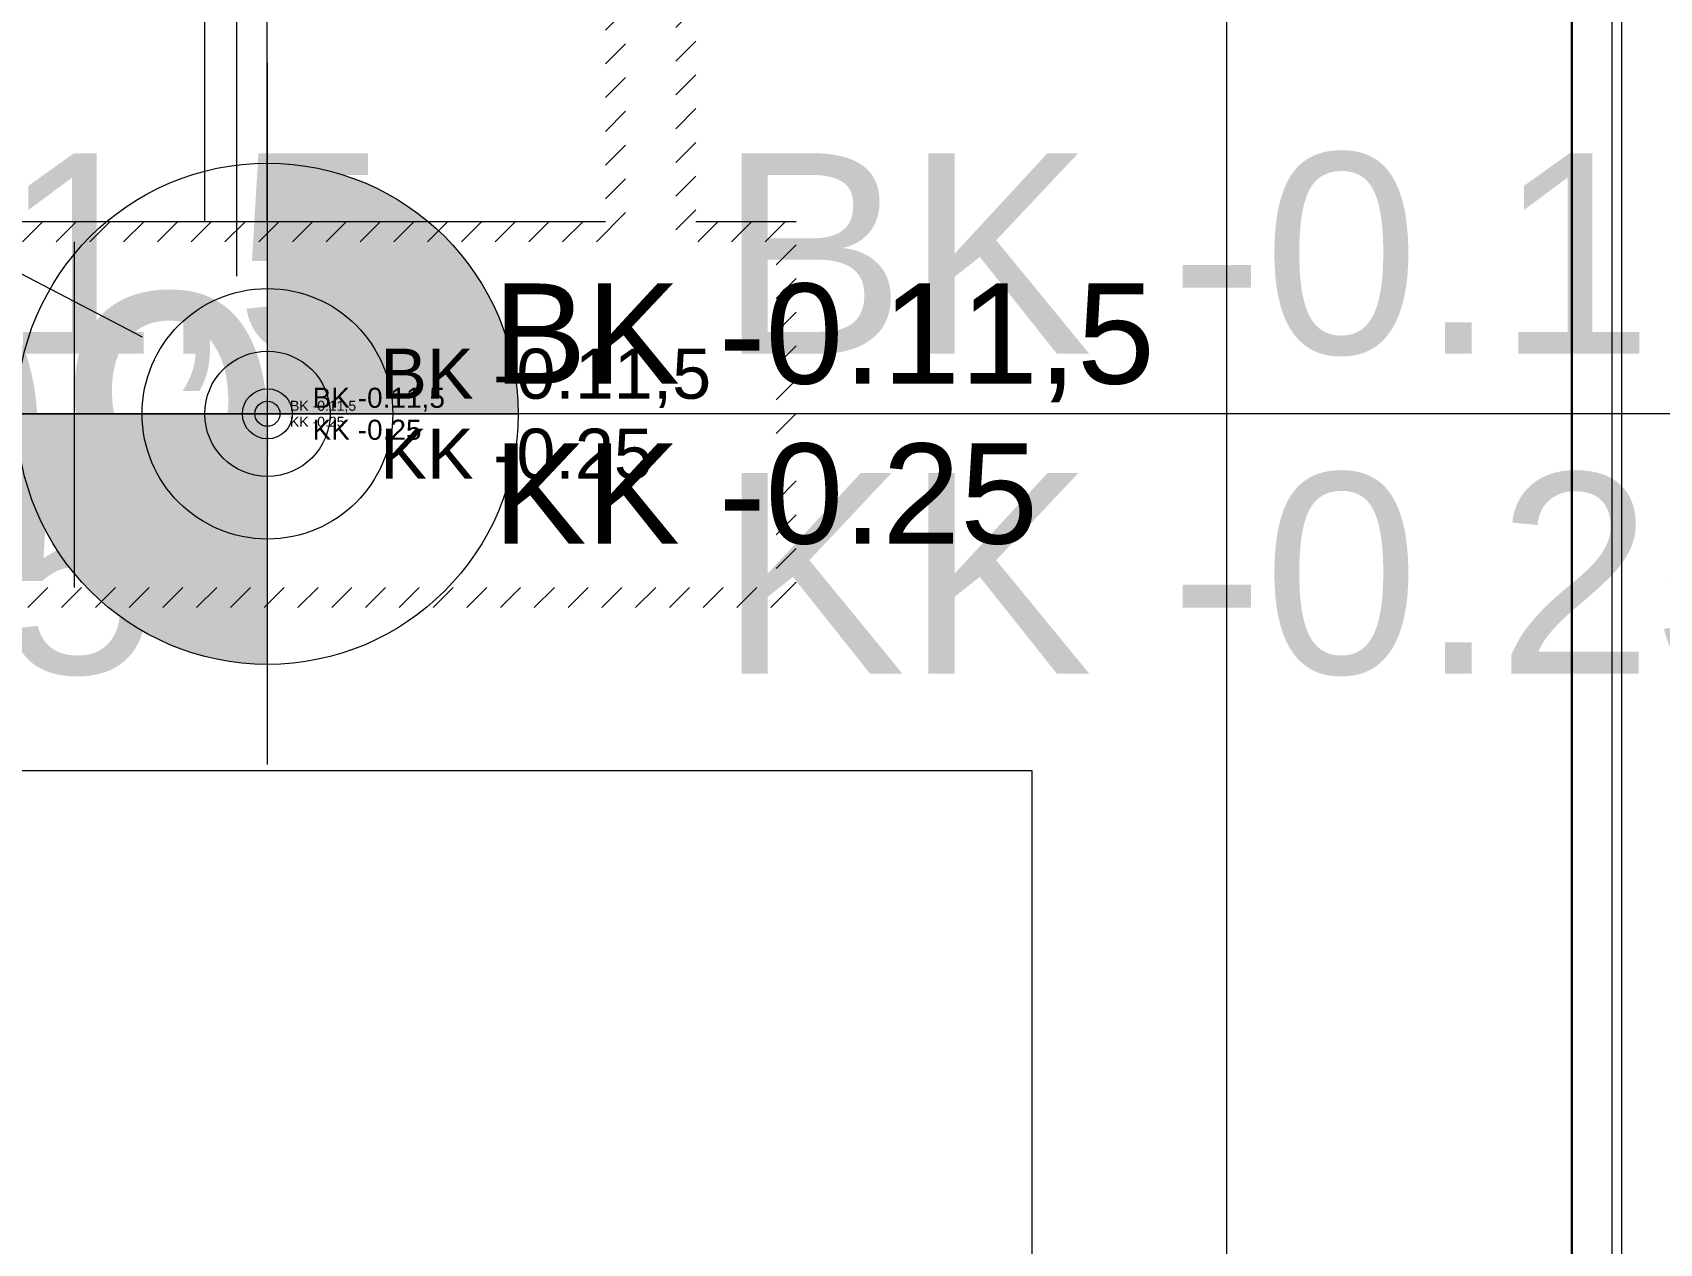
# Model space of a CAD drawing. Extents: x -1907 to 11890, y 0 to 8298.
# Drawn here: x 2473.1 to 2797.6, y 3234.5 to 3476.2 of the extents above; entities that cross this region are included whole.
import ezdxf
from ezdxf.enums import TextEntityAlignment as Align

# ---------------------------------------------------------------- set-up
doc = ezdxf.new("R2010")
doc.units = 0
doc.header["$MEASUREMENT"] = 0
doc.layers.get('0').update_dxf_attribs({"color": 9, "lineweight": 9})
for name, color, linetype, lineweight in [('00', 9, 'Continuous', 9), ('14', 9, 'Continuous', 9), ('21', 9, 'Continuous', 9), ('21 @ 1 (1)', 9, 'Continuous', 9), ('21 @ 10 (1)', 9, 'Continuous', 9), ('21 @ 10 (2)', 9, 'Continuous', 9), ('21 @ 2 (1)', 9, 'Continuous', 9), ('21 @ 20', 9, 'Continuous', 9), ('21 @ 5 (1)', 9, 'Continuous', 9), ('21 @ 5 (2)', 9, 'Continuous', 9), ('21_mahal200', 9, 'Continuous', 9), ('21_mahal200 @ 20', 9, 'Continuous', 9), ('32-ekipman', 8, 'Continuous', 9), ('40A', 9, 'Continuous', 9), ('E-KABLO', 7, 'Continuous', 30)]:
    doc.layers.add(name, color=color, linetype=linetype, lineweight=lineweight)
doc.styles.add('Arial', font='arial.ttf', dxfattribs={"height": 2.5})
doc.styles.add('MuuM_TEXT-STANDART', font='ARIALN.TTF')

# ---------------------------------------------------------------- blocks, each defined once
blk = doc.blocks.new('0a_roomno2')
blk.add_lwpolyline([(30, -16), (0, -16), (0, 0), (30, 0)], close=True)
blk.add_lwpolyline([(0, 0), (30, 0)])
at = {"layer": '40A'}
blk.add_lwpolyline([(0, 0), (30, 0)], dxfattribs=at)
at = {"style": 'Arial'}
blk.add_attdef('ODANO', (0, 1.505), '', height=3, dxfattribs=at)
blk.add_attdef('MEKANADI', text='', height=3, dxfattribs=at).set_placement((0.525, -4.75), align=Align.BOTTOM_LEFT)
at = {"style": 'MuuM_TEXT-STANDART', "width": 0.6}
for tag, p in [('YER01', (15, -7)), ('TAVAN01', (20.625, -7)), ('DUVAR01', (26.25, -7)), ('YER02', (15, -10.375)), ('TAVAN02', (20.625, -10.375)), ('DUVAR02', (26.25, -10.375)), ('YER03', (15, -13.75)), ('TAVAN03', (20.625, -13.75)), ('DUVAR03', (26.25, -13.75))]:
    blk.add_attdef(tag, text='', height=2.25, dxfattribs=at).set_placement(p, align=Align.MIDDLE_CENTER)
at = {"style": 'MuuM_TEXT-STANDART'}
blk.add_attdef('M2', text='', height=2.25, dxfattribs=at).set_placement((1.323, -7.805), align=Align.MIDDLE_LEFT)
at = {"style": 'MuuM_TEXT-STANDART', "width": 0.6}
blk.add_attdef('TEMIZTAVANYUKSEKLIGI', text='', height=2.25, dxfattribs=at).set_placement((2.7, -13.162), align=Align.MIDDLE_LEFT)
blk = doc.blocks.new('*U948')
at = {"layer": '21_mahal200 @ 20'}
ref = blk.add_blockref('0a_roomno2', (2072.35, 3328.89), dxfattribs=dict(at, xscale=20, yscale=20, zscale=20))
ref.add_attrib('ODANO', ' PRS-ZK-09', (2072.35, 3363.99), dxfattribs={"layer": '0', "height": 60, "style": 'Arial'})
blk = doc.blocks.new('0a_elevationtarget-p')
h = blk.add_hatch(color=256)
h.paths.add_polyline_path([(2.5, 0, 0.414214), (0, 2.5), (0, 0)])
h.paths.add_polyline_path([(0, 0), (-2.5, 0, 0.414214), (0, -2.5)])
blk.add_line((0, -3.5), (0, 3.5))
blk.add_lwpolyline([(16.605, 0), (-4, 0)])
blk.add_circle((0, 0), 2.5)
at = {"layer": '40A'}
blk.add_lwpolyline([(-2.5, 0), (2.5, 0)], dxfattribs=at)
at = {"style": 'Arial'}
blk.add_attdef('BITMISKOT', text='', height=2, dxfattribs=at).set_placement((4.5, 0), align=Align.BOTTOM_LEFT)
blk.add_attdef('KABAKOT', text='', height=2, dxfattribs=at).set_placement((4.5, -0.592), align=Align.TOP_LEFT)
blk = doc.blocks.new('*U944')
at = {"layer": '21 @ 20', "xscale": 200, "yscale": 200, "zscale": 200}
blk.add_blockref('0a_elevationtarget-p', (-66395.2, -57541.7), dxfattribs=at).add_auto_attribs({'BITMISKOT': 'BK -0.11,5', 'KABAKOT': 'KK -0.25'})
blk = doc.blocks.new('*U946')
at = {"layer": '21 @ 1 (1)', "xscale": 10, "yscale": 10, "zscale": 10}
blk.add_blockref('0a_elevationtarget-p', (-63101.5, -57541.7), dxfattribs=at).add_auto_attribs({'BITMISKOT': 'BK -0.11,5', 'KABAKOT': 'KK -0.25'})
at = {"layer": '21 @ 10 (1)', "xscale": 100, "yscale": 100, "zscale": 100}
blk.add_blockref('0a_elevationtarget-p', (-63101.5, -57541.7), dxfattribs=at).add_auto_attribs({'BITMISKOT': 'BK -0.11,5', 'KABAKOT': 'KK -0.25'})
at = {"layer": '21 @ 10 (2)', "xscale": 100, "yscale": 100, "zscale": 100}
blk.add_blockref('0a_elevationtarget-p', (-63101.5, -57541.7), dxfattribs=at).add_auto_attribs({'BITMISKOT': 'BK -0.11,5', 'KABAKOT': 'KK -0.25'})
at = {"layer": '21 @ 2 (1)', "xscale": 20, "yscale": 20, "zscale": 20}
blk.add_blockref('0a_elevationtarget-p', (-63101.5, -57541.7), dxfattribs=at).add_auto_attribs({'BITMISKOT': 'BK -0.11,5', 'KABAKOT': 'KK -0.25'})
at = {"layer": '21 @ 20', "xscale": 200, "yscale": 200, "zscale": 200}
blk.add_blockref('0a_elevationtarget-p', (-63101.5, -57541.7), dxfattribs=at).add_auto_attribs({'BITMISKOT': 'BK -0.11,5', 'KABAKOT': 'KK -0.25'})
at = {"layer": '21 @ 5 (1)', "xscale": 50, "yscale": 50, "zscale": 50}
blk.add_blockref('0a_elevationtarget-p', (-63101.5, -57541.7), dxfattribs=at).add_auto_attribs({'BITMISKOT': 'BK -0.11,5', 'KABAKOT': 'KK -0.25'})
at = {"layer": '21 @ 5 (2)', "xscale": 50, "yscale": 50, "zscale": 50}
blk.add_blockref('0a_elevationtarget-p', (-63101.5, -57541.7), dxfattribs=at).add_auto_attribs({'BITMISKOT': 'BK -0.11,5', 'KABAKOT': 'KK -0.25'})
blk = doc.blocks.new('p-mek-zemin')
h = blk.add_hatch()
h.set_pattern_fill('ANSI31', color=256, scale=15, angle=360, style=0)
h.set_pattern_definition([(45, (-68996.216, -61719.7), (-33.67596, 33.67596), [])])
h.paths.add_polyline_path([(-62047.1, -57928.4), (-62047.1, -57158.4), (-62247.1, -57158.4), (-62247.1, -56448.4), (-62047.1, -56448.4), (-62047.1, -55678.4), (-66977.1, -55678.4), (-66977.1, -56448.4), (-62427.1, -56448.4), (-62427.1, -57158.4), (-66977.1, -57158.4), (-66977.1, -57928.4)])
h.paths.add_polyline_path([(-62087.1, -57888.4), (-62087.1, -57198.4), (-62287.1, -57198.4), (-62287.1, -56408.4), (-62087.1, -56408.4), (-62087.1, -55718.4), (-66937.1, -55718.4), (-66937.1, -56408.4), (-62387.1, -56408.4), (-62387.1, -57198.4), (-66937.1, -57198.4), (-66937.1, -57888.4)], flags=16)
for p, q in [((-63163.4, -56361.8), (-63163.4, -57267.1)), ((-63227.1, -56448.4), (-63227.1, -57158.4)), ((-63102.1, -57158.4), (-63102.1, -56448.4)), ((-63351, -57389), (-64199.5, -56945.2)), ((-62427.1, -57158.4), (-66977.1, -57158.4)), ((-62047.1, -57158.4), (-62247.1, -57158.4)), ((-63487.1, -57198.4), (-63487.1, -57888.4))]:
    blk.add_line(p, q)
at = {"layer": '21', "color": 6}
for name in ['*U944', '*U946']:
    blk.add_blockref(name, (0, 0), dxfattribs=at)

msp = doc.modelspace()

# ---------------------------------------------------------------- linework, layer by layer
at = {"layer": '00'}
msp.add_lwpolyline([(2815.06, 2710.87), (2790.06, 2710.87), (2790.06, 3615.87), (2805.06, 3615.87), (2805.06, 3505.87), (2875.06, 3505.87), (2875.06, 3490.87), (2805.06, 3490.87), (2805.06, 3155.87), (2875.06, 3155.87), (2875.06, 3135.87), (2805.06, 3135.87), (2805.06, 2920.87), (2875.06, 2920.87), (2875.06, 2905.87), (2805.06, 2905.87), (2805.06, 2725.87), (2815.06, 2725.87), (2815.06, 2710.87)], close=True, dxfattribs=at)
at = {"layer": '14'}
msp.add_lwpolyline([(2788.06, 3557.87), (2788.06, 3218.37)], dxfattribs=at)
at = {"layer": '21'}
msp.add_lwpolyline([(2816.67, 202.13), (2856.61, 2447.69), (2711.28, 2447.69), (2711.28, 4020.46)], dxfattribs=at)
at = {"layer": 'E-KABLO', "color": 6, "ltscale": 40}
msp.add_line((2780.06, 3062.12), (2780.06, 3735.7), dxfattribs=at)

# ---------------------------------------------------------------- block references
at = {"layer": '21_mahal200', "color": 6}
msp.add_blockref('*U948', (0, 0), dxfattribs=at)
at = {"layer": '32-ekipman', "xscale": 0.1, "yscale": 0.1, "zscale": 0.1}
msp.add_blockref('p-mek-zemin', (8830.06, 9154.25), dxfattribs=at)

doc.saveas('drawing.dxf')
